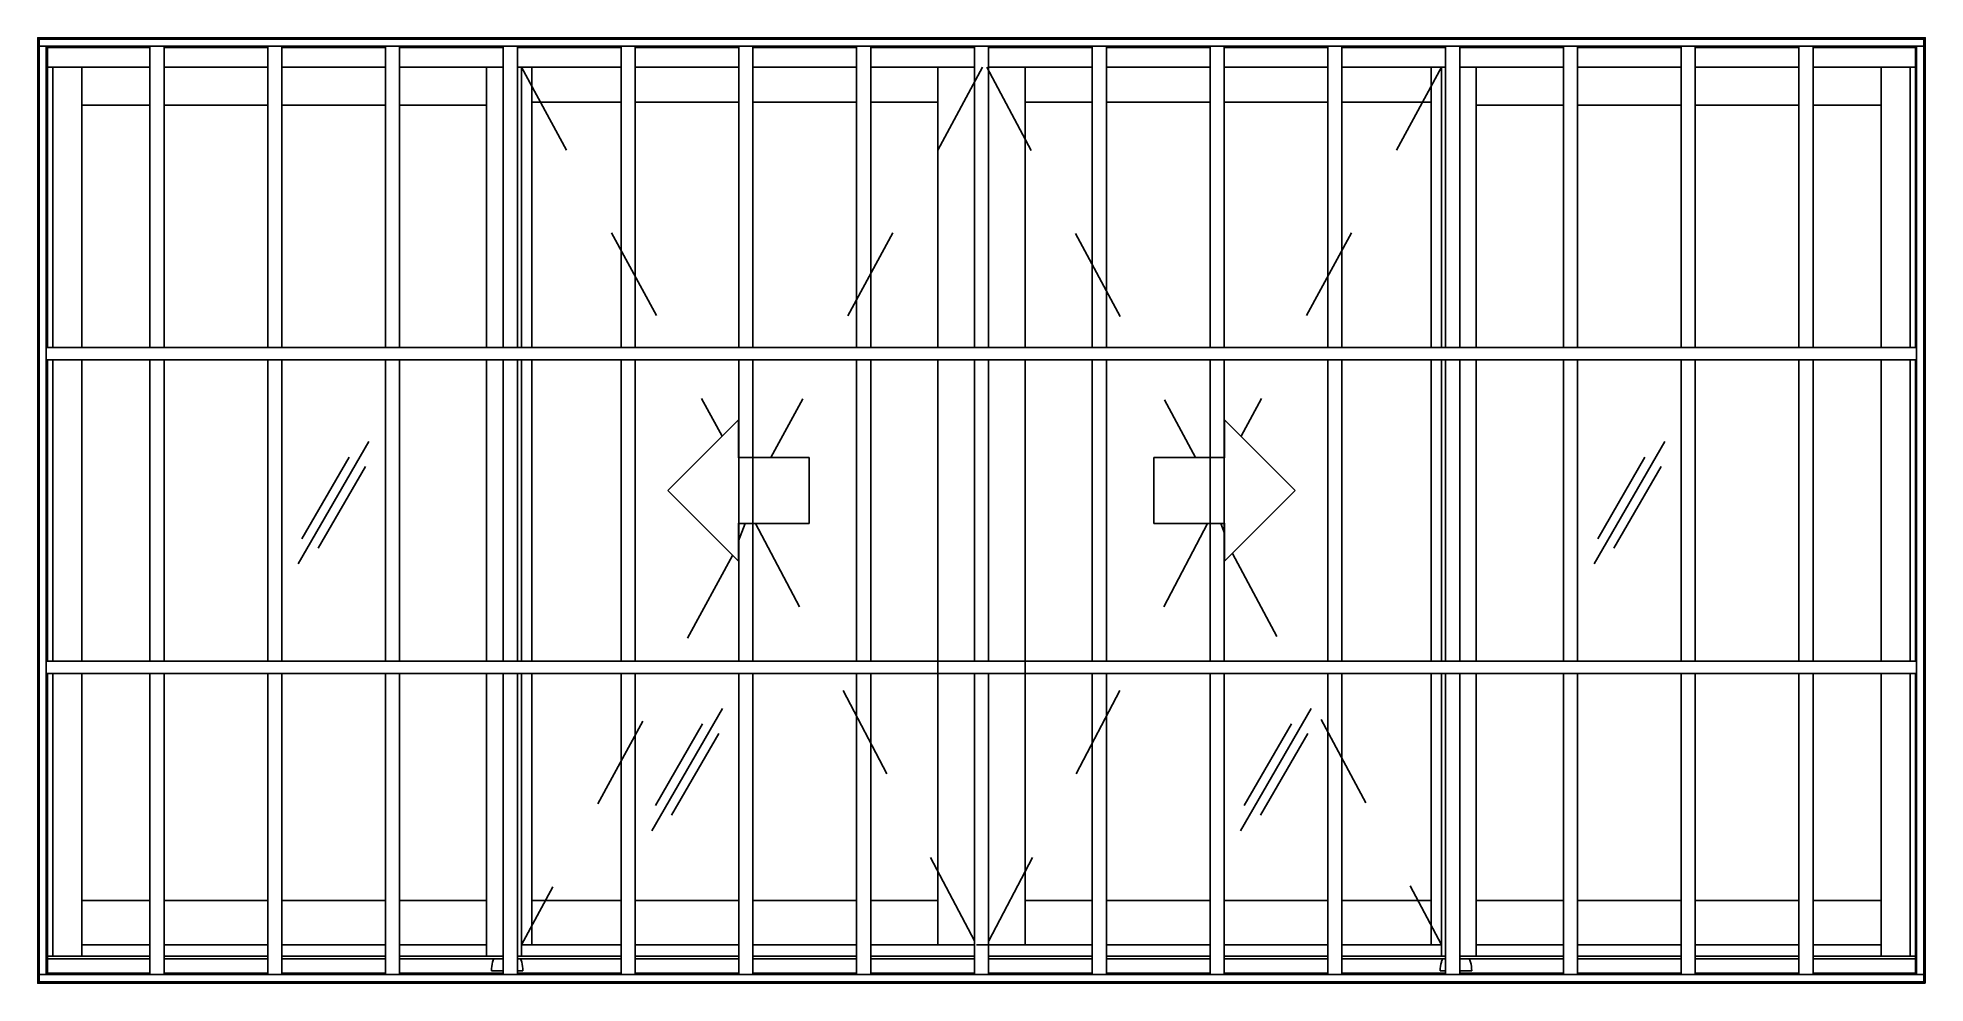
# Model space of a CAD drawing. Header units: millimetres. Extents: x 216.94 to 218.94, y 1050.05 to 1051.06.
import ezdxf

# ---------------------------------------------------------------- set-up
doc = ezdxf.new("R2010")
doc.units = ezdxf.units.MM
doc.header["$LTSCALE"] = 0.5
doc.linetypes.add('HIDDEN2', pattern=[0.1875, 0.125, -0.0625])
doc.layers.add('Gravia_Janelas', color=1, linetype='Continuous')
doc.layers.add('Gravia_Janelas_hidden2', color=1, linetype='HIDDEN2')

msp = doc.modelspace()

# ---------------------------------------------------------------- linework, layer by layer
at = {"layer": 'Gravia_Janelas'}
for p, q in [((218.9371, 1051.0574), (216.9356, 1051.0574)), ((216.9356, 1051.0574), (216.9356, 1050.0635)), ((216.9371, 1051.0573), (216.9371, 1051.0574)), ((216.9371, 1051.0573), (216.9371, 1051.0566)), ((216.9371, 1051.0563), (216.9371, 1051.0566)), ((216.9371, 1051.0563), (216.9371, 1051.0559)), ((216.9371, 1051.0555), (216.9371, 1051.0559)), ((218.9371, 1051.0559), (216.9371, 1051.0559)), ((216.9371, 1051.0555), (216.9371, 1051.0488)), ((218.9371, 1051.0574), (218.9371, 1051.0573)), ((218.9371, 1051.0566), (218.9371, 1051.0573)), ((218.9371, 1051.0566), (218.9371, 1051.0563)), ((218.9371, 1051.0559), (218.9371, 1051.0563)), ((218.9371, 1051.0559), (218.9371, 1051.0555)), ((218.9371, 1051.0488), (218.9371, 1051.0555)), ((216.9356, 1051.0483), (216.9357, 1051.0483)), ((216.9364, 1051.0483), (216.9357, 1051.0483)), ((216.9364, 1051.0483), (216.9367, 1051.0483)), ((216.9371, 1051.0483), (216.9367, 1051.0483)), ((216.9371, 1051.0483), (216.9371, 1051.0488)), ((216.9371, 1051.0483), (216.9371, 1050.0635)), ((216.9371, 1051.0483), (216.9375, 1051.0483)), ((216.9442, 1051.0483), (216.9375, 1051.0483)), ((216.9442, 1051.0483), (216.9447, 1051.0483)), ((218.9295, 1051.0483), (216.9447, 1051.0483)), ((216.9447, 1051.0483), (216.9447, 1050.0635)), ((216.9447, 1051.0475), (216.9447, 1051.0479)), ((216.9461, 1051.0483), (216.9461, 1051.0473)), ((216.9461, 1051.0469), (216.9461, 1051.0473)), ((217.0546, 1051.0469), (216.9461, 1051.0469)), ((216.9461, 1051.0469), (216.9461, 1050.7289)), ((217.0546, 1051.0483), (217.0546, 1050.7289)), ((217.0696, 1051.0483), (217.0696, 1050.7289)), ((217.1796, 1051.0469), (217.0696, 1051.0469)), ((217.1796, 1051.0483), (217.1796, 1050.7289)), ((217.1946, 1051.0483), (217.1946, 1050.7289)), ((217.3046, 1051.0469), (217.1946, 1051.0469)), ((217.3046, 1051.0483), (217.3046, 1050.7289)), ((217.3196, 1051.0483), (217.3196, 1050.7289)), ((217.4296, 1051.0469), (217.3196, 1051.0469)), ((217.4296, 1051.0483), (217.4296, 1050.7289)), ((217.4446, 1051.0483), (217.4446, 1050.7289)), ((217.5546, 1051.0469), (217.4446, 1051.0469)), ((217.5546, 1051.0483), (217.5546, 1050.7289)), ((217.5696, 1051.0483), (217.5696, 1050.7289)), ((217.6796, 1051.0469), (217.5696, 1051.0469)), ((217.6796, 1051.0483), (217.6796, 1050.7289)), ((217.6946, 1051.0483), (217.6946, 1050.7289)), ((217.8046, 1051.0469), (217.6946, 1051.0469)), ((217.8046, 1051.0483), (217.8046, 1050.7289)), ((217.8196, 1051.0483), (217.8196, 1050.7289)), ((217.9296, 1051.0469), (217.8196, 1051.0469)), ((217.9296, 1051.0483), (217.9296, 1050.7289)), ((217.9446, 1051.0483), (217.9446, 1050.7289)), ((218.0546, 1051.0469), (217.9446, 1051.0469)), ((218.0546, 1051.0483), (218.0546, 1050.7289)), ((218.0696, 1051.0483), (218.0696, 1050.7289)), ((218.1796, 1051.0469), (218.0696, 1051.0469)), ((218.1796, 1051.0483), (218.1796, 1050.7289)), ((218.1946, 1051.0483), (218.1946, 1050.7289)), ((218.3046, 1051.0469), (218.1946, 1051.0469)), ((218.3046, 1051.0483), (218.3046, 1050.7289)), ((218.3196, 1051.0483), (218.3196, 1050.7289)), ((218.4296, 1051.0469), (218.3196, 1051.0469)), ((218.4296, 1051.0483), (218.4296, 1050.7289)), ((218.4446, 1051.0483), (218.4446, 1050.7289)), ((218.5546, 1051.0469), (218.4446, 1051.0469)), ((218.5546, 1051.0483), (218.5546, 1050.7289)), ((218.5696, 1051.0483), (218.5696, 1050.7289)), ((218.6796, 1051.0469), (218.5696, 1051.0469)), ((218.6796, 1051.0483), (218.6796, 1050.7289)), ((218.6946, 1051.0483), (218.6946, 1050.7289)), ((218.8046, 1051.0469), (218.6946, 1051.0469)), ((218.8046, 1051.0483), (218.8046, 1050.7289)), ((218.8196, 1051.0483), (218.8196, 1050.7289)), ((218.9281, 1051.0469), (218.8196, 1051.0469)), ((218.9281, 1051.0473), (218.9281, 1051.0483)), ((218.9281, 1051.0473), (218.9281, 1051.0469)), ((218.9281, 1051.0469), (218.9281, 1050.7289)), ((218.9295, 1051.0483), (218.9295, 1050.0635)), ((218.93, 1051.0483), (218.9295, 1051.0483)), ((218.9295, 1051.0479), (218.9295, 1051.0475)), ((218.93, 1051.0483), (218.9367, 1051.0483)), ((218.9371, 1051.0483), (218.9367, 1051.0483)), ((218.9371, 1051.0488), (218.9371, 1051.0483)), ((218.9371, 1051.0483), (218.9371, 1050.0635)), ((218.9371, 1051.0483), (218.9375, 1051.0483)), ((218.9378, 1051.0483), (218.9375, 1051.0483)), ((218.9378, 1051.0483), (218.9385, 1051.0483)), ((218.9386, 1051.0483), (218.9385, 1051.0483)), ((218.9386, 1051.0483), (218.9386, 1050.0544)), ((216.9447, 1051.0261), (217.0546, 1051.0261)), ((216.9517, 1050.7289), (216.9517, 1051.0261)), ((216.9825, 1050.997), (216.9825, 1051.0261)), ((217.0696, 1051.0261), (217.1796, 1051.0261)), ((217.1946, 1051.0261), (217.3046, 1051.0261)), ((217.3196, 1051.0261), (217.4296, 1051.0261)), ((217.412, 1050.997), (217.412, 1051.0261)), ((217.4446, 1051.0261), (217.5546, 1051.0261)), ((217.4488, 1050.7289), (217.4488, 1051.0261)), ((217.4598, 1051), (217.4598, 1051.0261)), ((217.5696, 1051.0261), (217.6796, 1051.0261)), ((217.6946, 1051.0261), (217.8046, 1051.0261)), ((217.8196, 1051.0261), (217.9296, 1051.0261)), ((217.8909, 1051), (217.8909, 1051.0261)), ((217.9446, 1051.0261), (218.0546, 1051.0261)), ((217.9833, 1051.0261), (217.9833, 1051)), ((218.0696, 1051.0261), (218.1796, 1051.0261)), ((218.1946, 1051.0261), (218.3046, 1051.0261)), ((218.3196, 1051.0261), (218.4296, 1051.0261)), ((218.4144, 1051.0261), (218.4144, 1051)), ((218.4254, 1050.7289), (218.4254, 1051.0261)), ((218.4446, 1051.0261), (218.5546, 1051.0261)), ((218.4622, 1050.997), (218.4622, 1051.0261)), ((218.5696, 1051.0261), (218.6796, 1051.0261)), ((218.6946, 1051.0261), (218.8046, 1051.0261)), ((218.8196, 1051.0261), (218.9295, 1051.0261)), ((218.8917, 1051.0261), (218.8917, 1050.997)), ((218.9225, 1051.0261), (218.9225, 1050.7289)), ((216.9825, 1050.9964), (216.9825, 1050.997)), ((216.9825, 1050.9964), (216.9825, 1050.9863)), ((217.412, 1050.997), (217.412, 1050.9964)), ((217.412, 1050.9863), (217.412, 1050.9964)), ((217.4598, 1050.9994), (217.4598, 1051)), ((217.4598, 1050.9994), (217.4598, 1050.9893)), ((217.8909, 1051), (217.8909, 1050.9994)), ((217.8909, 1050.9893), (217.8909, 1050.9994)), ((217.9833, 1050.9994), (217.9833, 1051)), ((217.9833, 1050.9994), (217.9833, 1050.9893)), ((218.4144, 1051), (218.4144, 1050.9994)), ((218.4144, 1050.9893), (218.4144, 1050.9994)), ((218.4622, 1050.9964), (218.4622, 1050.997)), ((218.4622, 1050.9964), (218.4622, 1050.9863)), ((218.8917, 1050.997), (218.8917, 1050.9964)), ((218.8917, 1050.9863), (218.8917, 1050.9964)), ((216.9825, 1050.986), (216.9825, 1050.9863)), ((216.9825, 1050.7289), (216.9825, 1050.986)), ((217.0546, 1050.986), (216.9825, 1050.986)), ((217.1796, 1050.986), (217.0696, 1050.986)), ((217.3046, 1050.986), (217.1946, 1050.986)), ((217.412, 1050.986), (217.3196, 1050.986)), ((217.412, 1050.9863), (217.412, 1050.986)), ((217.412, 1050.7289), (217.412, 1050.986)), ((217.4598, 1050.989), (217.4598, 1050.9893)), ((217.4598, 1050.7289), (217.4598, 1050.989)), ((217.5546, 1050.989), (217.4598, 1050.989)), ((217.6796, 1050.989), (217.5696, 1050.989)), ((217.8046, 1050.989), (217.6946, 1050.989)), ((217.8909, 1050.989), (217.8196, 1050.989)), ((217.8909, 1050.9893), (217.8909, 1050.989)), ((217.8909, 1050.7289), (217.8909, 1050.989)), ((217.9833, 1050.989), (217.9833, 1050.9893)), ((218.0546, 1050.989), (217.9833, 1050.989)), ((217.9833, 1050.989), (217.9833, 1050.7289)), ((218.1796, 1050.989), (218.0696, 1050.989)), ((218.3046, 1050.989), (218.1946, 1050.989)), ((218.4144, 1050.989), (218.3196, 1050.989)), ((218.4144, 1050.9893), (218.4144, 1050.989)), ((218.4144, 1050.989), (218.4144, 1050.7289)), ((218.4622, 1050.986), (218.4622, 1050.9863)), ((218.5546, 1050.986), (218.4622, 1050.986)), ((218.4622, 1050.7289), (218.4622, 1050.986)), ((218.6796, 1050.986), (218.5696, 1050.986)), ((218.8046, 1050.986), (218.6946, 1050.986)), ((218.8917, 1050.986), (218.8196, 1050.986)), ((218.8917, 1050.9863), (218.8917, 1050.986)), ((218.8917, 1050.986), (218.8917, 1050.7289)), ((218.9295, 1050.7289), (216.9447, 1050.7289)), ((216.9447, 1050.7157), (218.9295, 1050.7157)), ((216.9461, 1050.7157), (216.9461, 1050.3961)), ((216.9517, 1050.3961), (216.9517, 1050.7157)), ((216.9825, 1050.3961), (216.9825, 1050.7157)), ((217.0546, 1050.7157), (217.0546, 1050.3961)), ((217.0696, 1050.7157), (217.0696, 1050.3961)), ((217.1796, 1050.7157), (217.1796, 1050.3961)), ((217.1946, 1050.7157), (217.1946, 1050.3961)), ((217.3046, 1050.7157), (217.3046, 1050.3961)), ((217.3196, 1050.7157), (217.3196, 1050.3961)), ((217.412, 1050.3961), (217.412, 1050.7157)), ((217.4296, 1050.7157), (217.4296, 1050.3961)), ((217.4446, 1050.7157), (217.4446, 1050.3961)), ((217.4488, 1050.3961), (217.4488, 1050.7157)), ((217.4598, 1050.3961), (217.4598, 1050.7157)), ((217.5546, 1050.7157), (217.5546, 1050.3961)), ((217.5696, 1050.7157), (217.5696, 1050.3961)), ((217.6796, 1050.7157), (217.6796, 1050.3961)), ((217.6946, 1050.7157), (217.6946, 1050.3961)), ((217.8046, 1050.7157), (217.8046, 1050.3961)), ((217.8196, 1050.7157), (217.8196, 1050.3961)), ((217.8909, 1050.1423), (217.8909, 1050.7157)), ((217.9296, 1050.7157), (217.9296, 1050.3961)), ((217.9446, 1050.7157), (217.9446, 1050.3961)), ((217.9833, 1050.7157), (217.9833, 1050.1423)), ((218.0546, 1050.7157), (218.0546, 1050.3961)), ((218.0696, 1050.7157), (218.0696, 1050.3961)), ((218.1796, 1050.7157), (218.1796, 1050.3961)), ((218.1946, 1050.7157), (218.1946, 1050.3961)), ((218.3046, 1050.7157), (218.3046, 1050.3961)), ((218.3196, 1050.7157), (218.3196, 1050.3961)), ((218.4144, 1050.7157), (218.4144, 1050.3961)), ((218.4254, 1050.3961), (218.4254, 1050.7157)), ((218.4296, 1050.7157), (218.4296, 1050.3961)), ((218.4446, 1050.7157), (218.4446, 1050.3961)), ((218.4622, 1050.3961), (218.4622, 1050.7157)), ((218.5546, 1050.7157), (218.5546, 1050.3961)), ((218.5696, 1050.7157), (218.5696, 1050.3961)), ((218.6796, 1050.7157), (218.6796, 1050.3961)), ((218.6946, 1050.7157), (218.6946, 1050.3961)), ((218.8046, 1050.7157), (218.8046, 1050.3961)), ((218.8196, 1050.7157), (218.8196, 1050.3961)), ((218.8917, 1050.7157), (218.8917, 1050.3961)), ((218.9225, 1050.7157), (218.9225, 1050.3961)), ((218.9281, 1050.7157), (218.9281, 1050.3961)), ((217.2121, 1050.4992), (217.2871, 1050.6291)), ((218.5871, 1050.4992), (218.6621, 1050.6291)), ((217.216, 1050.5258), (217.266, 1050.6124)), ((217.2333, 1050.5158), (217.2833, 1050.6024)), ((218.591, 1050.5258), (218.641, 1050.6124)), ((218.6083, 1050.5158), (218.6583, 1050.6024)), ((217.6863, 1050.5421), (217.6791, 1050.5238)), ((218.1911, 1050.5421), (218.1951, 1050.5317)), ((218.9295, 1050.3961), (216.9447, 1050.3961)), ((216.9447, 1050.3829), (218.9295, 1050.3829)), ((216.9461, 1050.3829), (216.9461, 1050.0649)), ((216.9517, 1050.0832), (216.9517, 1050.3829)), ((216.9825, 1050.1423), (216.9825, 1050.3829)), ((217.0546, 1050.3829), (217.0546, 1050.0635)), ((217.0696, 1050.3829), (217.0696, 1050.0635)), ((217.1796, 1050.3829), (217.1796, 1050.0635)), ((217.1946, 1050.3829), (217.1946, 1050.0635)), ((217.3046, 1050.3829), (217.3046, 1050.0635)), ((217.3196, 1050.3829), (217.3196, 1050.0635)), ((217.412, 1050.1423), (217.412, 1050.3829)), ((217.4296, 1050.3829), (217.4296, 1050.0635)), ((217.4446, 1050.3829), (217.4446, 1050.0635)), ((217.4488, 1050.0832), (217.4488, 1050.3829)), ((217.4598, 1050.1423), (217.4598, 1050.3829)), ((217.5546, 1050.3829), (217.5546, 1050.0635)), ((217.5696, 1050.3829), (217.5696, 1050.0635)), ((217.6796, 1050.3829), (217.6796, 1050.0635)), ((217.6946, 1050.3829), (217.6946, 1050.0635)), ((217.8046, 1050.3829), (217.8046, 1050.0635)), ((217.8196, 1050.3829), (217.8196, 1050.0635)), ((217.9296, 1050.3829), (217.9296, 1050.0635)), ((217.9446, 1050.3829), (217.9446, 1050.0635)), ((218.0546, 1050.3829), (218.0546, 1050.0635)), ((218.0696, 1050.3829), (218.0696, 1050.0635)), ((218.1796, 1050.3829), (218.1796, 1050.0635)), ((218.1946, 1050.3829), (218.1946, 1050.0635)), ((218.3046, 1050.3829), (218.3046, 1050.0635)), ((218.3196, 1050.3829), (218.3196, 1050.0635)), ((218.4144, 1050.3829), (218.4144, 1050.1423)), ((218.4254, 1050.0832), (218.4254, 1050.3829)), ((218.4296, 1050.3829), (218.4296, 1050.0635)), ((218.4446, 1050.3829), (218.4446, 1050.0635)), ((218.4622, 1050.1423), (218.4622, 1050.3829)), ((218.5546, 1050.3829), (218.5546, 1050.0635)), ((218.5696, 1050.3829), (218.5696, 1050.0635)), ((218.6796, 1050.3829), (218.6796, 1050.0635)), ((218.6946, 1050.3829), (218.6946, 1050.0635)), ((218.8046, 1050.3829), (218.8046, 1050.0635)), ((218.8196, 1050.3829), (218.8196, 1050.0635)), ((218.8917, 1050.3829), (218.8917, 1050.1423)), ((218.9225, 1050.3829), (218.9225, 1050.0832)), ((218.9281, 1050.3829), (218.9281, 1050.0649)), ((217.5871, 1050.2161), (217.6621, 1050.346)), ((218.2121, 1050.2161), (218.2871, 1050.346)), ((217.591, 1050.2428), (217.641, 1050.3294)), ((217.6083, 1050.2328), (217.6583, 1050.3194)), ((218.216, 1050.2428), (218.266, 1050.3294)), ((218.2333, 1050.2328), (218.2833, 1050.3194)), ((216.9825, 1050.142), (216.9825, 1050.1423)), ((216.9825, 1050.1423), (217.0546, 1050.1423)), ((216.9825, 1050.142), (216.9825, 1050.132)), ((217.0696, 1050.1423), (217.1796, 1050.1423)), ((217.1946, 1050.1423), (217.3046, 1050.1423)), ((217.3196, 1050.1423), (217.412, 1050.1423)), ((217.412, 1050.1423), (217.412, 1050.142)), ((217.412, 1050.132), (217.412, 1050.142)), ((217.4598, 1050.142), (217.4598, 1050.1423)), ((217.4598, 1050.1423), (217.5546, 1050.1423)), ((217.4598, 1050.142), (217.4598, 1050.132)), ((217.5696, 1050.1423), (217.6796, 1050.1423)), ((217.6946, 1050.1423), (217.8046, 1050.1423)), ((217.8196, 1050.1423), (217.8909, 1050.1423)), ((217.8909, 1050.1423), (217.8909, 1050.142)), ((217.8909, 1050.132), (217.8909, 1050.142)), ((217.9833, 1050.142), (217.9833, 1050.1423)), ((217.9833, 1050.1423), (218.0546, 1050.1423)), ((217.9833, 1050.142), (217.9833, 1050.132)), ((218.0696, 1050.1423), (218.1796, 1050.1423)), ((218.1946, 1050.1423), (218.3046, 1050.1423)), ((218.3196, 1050.1423), (218.4144, 1050.1423)), ((218.4144, 1050.1423), (218.4144, 1050.142)), ((218.4144, 1050.132), (218.4144, 1050.142)), ((218.4622, 1050.142), (218.4622, 1050.1423)), ((218.4622, 1050.1423), (218.5546, 1050.1423)), ((218.4622, 1050.142), (218.4622, 1050.132)), ((218.5696, 1050.1423), (218.6796, 1050.1423)), ((218.6946, 1050.1423), (218.8046, 1050.1423)), ((218.8196, 1050.1423), (218.8917, 1050.1423)), ((218.8917, 1050.1423), (218.8917, 1050.142)), ((218.8917, 1050.132), (218.8917, 1050.142)), ((216.9825, 1050.1313), (216.9825, 1050.132)), ((216.9825, 1050.0832), (216.9825, 1050.1313)), ((217.412, 1050.132), (217.412, 1050.1313)), ((217.412, 1050.0832), (217.412, 1050.1313)), ((217.4598, 1050.1313), (217.4598, 1050.132)), ((217.4598, 1050.0952), (217.4598, 1050.1313)), ((217.8909, 1050.132), (217.8909, 1050.1313)), ((217.8909, 1050.0952), (217.8909, 1050.1313)), ((217.9833, 1050.1313), (217.9833, 1050.132)), ((217.9833, 1050.1313), (217.9833, 1050.0952)), ((218.4144, 1050.132), (218.4144, 1050.1313)), ((218.4144, 1050.1313), (218.4144, 1050.0952)), ((218.4622, 1050.1313), (218.4622, 1050.132)), ((218.4622, 1050.0832), (218.4622, 1050.1313)), ((218.8917, 1050.132), (218.8917, 1050.1313)), ((218.8917, 1050.1313), (218.8917, 1050.0832)), ((216.9825, 1050.0952), (217.0546, 1050.0952)), ((217.0696, 1050.0952), (217.1796, 1050.0952)), ((217.1946, 1050.0952), (217.3046, 1050.0952)), ((217.3196, 1050.0952), (217.412, 1050.0952)), ((217.4488, 1050.0952), (217.4595, 1050.0952)), ((217.4598, 1050.0952), (217.4595, 1050.0952)), ((217.4598, 1050.0952), (217.5546, 1050.0952)), ((217.5696, 1050.0952), (217.6796, 1050.0952)), ((217.6946, 1050.0952), (217.8046, 1050.0952)), ((217.8196, 1050.0952), (217.8909, 1050.0952)), ((217.8912, 1050.0952), (217.8909, 1050.0952)), ((217.8912, 1050.0952), (217.9288, 1050.0952)), ((217.9288, 1050.0952), (217.9295, 1050.0952)), ((217.9296, 1050.0952), (217.9295, 1050.0952)), ((217.9317, 1050.0952), (217.9372, 1050.0952)), ((217.9383, 1050.0952), (217.9372, 1050.0952)), ((217.9383, 1050.0952), (217.9422, 1050.0952)), ((217.9422, 1050.0952), (217.9426, 1050.0952)), ((217.9441, 1050.0952), (217.9426, 1050.0952)), ((217.9446, 1050.0952), (217.983, 1050.0952)), ((217.9833, 1050.0952), (217.983, 1050.0952)), ((217.9833, 1050.0952), (218.0546, 1050.0952)), ((218.0696, 1050.0952), (218.1796, 1050.0952)), ((218.1946, 1050.0952), (218.3046, 1050.0952)), ((218.3196, 1050.0952), (218.4144, 1050.0952)), ((218.4147, 1050.0952), (218.4144, 1050.0952)), ((218.4147, 1050.0952), (218.4254, 1050.0952)), ((218.4622, 1050.0952), (218.5546, 1050.0952)), ((218.5696, 1050.0952), (218.6796, 1050.0952)), ((218.6946, 1050.0952), (218.8046, 1050.0952)), ((218.8196, 1050.0952), (218.8917, 1050.0952)), ((216.9447, 1050.0832), (217.0546, 1050.0832)), ((216.9447, 1050.0803), (217.0546, 1050.0803)), ((217.0696, 1050.0832), (217.1796, 1050.0832)), ((217.0696, 1050.0803), (217.1796, 1050.0803)), ((217.1946, 1050.0832), (217.3046, 1050.0832)), ((217.1946, 1050.0803), (217.3046, 1050.0803)), ((217.3196, 1050.0832), (217.4296, 1050.0832)), ((217.3196, 1050.0803), (217.4296, 1050.0803)), ((217.4446, 1050.0832), (217.5546, 1050.0832)), ((217.4446, 1050.0803), (217.5546, 1050.0803)), ((217.5696, 1050.0832), (217.6796, 1050.0832)), ((217.5696, 1050.0803), (217.6796, 1050.0803)), ((217.6946, 1050.0832), (217.8046, 1050.0832)), ((217.6946, 1050.0803), (217.8046, 1050.0803)), ((217.8196, 1050.0832), (217.9296, 1050.0832)), ((217.8196, 1050.0803), (217.9296, 1050.0803)), ((217.9446, 1050.0832), (218.0546, 1050.0832)), ((217.9446, 1050.0803), (218.0546, 1050.0803)), ((218.0696, 1050.0832), (218.1796, 1050.0832)), ((218.0696, 1050.0803), (218.1796, 1050.0803)), ((218.1946, 1050.0832), (218.3046, 1050.0832)), ((218.1946, 1050.0803), (218.3046, 1050.0803)), ((218.3196, 1050.0832), (218.4296, 1050.0832)), ((218.3196, 1050.0803), (218.4296, 1050.0803)), ((218.4446, 1050.0832), (218.5546, 1050.0832)), ((218.4446, 1050.0803), (218.5546, 1050.0803)), ((218.5696, 1050.0832), (218.6796, 1050.0832)), ((218.5696, 1050.0803), (218.6796, 1050.0803)), ((218.6946, 1050.0832), (218.8046, 1050.0832)), ((218.6946, 1050.0803), (218.8046, 1050.0803)), ((218.8196, 1050.0832), (218.9295, 1050.0832)), ((218.8196, 1050.0803), (218.9295, 1050.0803)), ((216.9357, 1050.0635), (216.9356, 1050.0635)), ((216.9357, 1050.0635), (216.9364, 1050.0635)), ((216.9367, 1050.0635), (216.9364, 1050.0635)), ((216.9367, 1050.0635), (216.9371, 1050.0635)), ((216.9371, 1050.063), (216.9371, 1050.0635)), ((216.9375, 1050.0635), (216.9371, 1050.0635)), ((216.9371, 1050.063), (216.9371, 1050.0563)), ((216.9371, 1050.0559), (216.9371, 1050.0563)), ((216.9371, 1050.0559), (218.9371, 1050.0559)), ((216.9371, 1050.0559), (216.9371, 1050.0555)), ((216.9371, 1050.0552), (216.9371, 1050.0555)), ((216.9371, 1050.0552), (216.9371, 1050.0545)), ((216.9375, 1050.0551), (216.9371, 1050.0551)), ((216.9371, 1050.0544), (216.9371, 1050.0545)), ((216.9371, 1050.0544), (218.9386, 1050.0544)), ((216.9375, 1050.0635), (216.9442, 1050.0635)), ((216.9447, 1050.0635), (216.9442, 1050.0635)), ((216.9447, 1050.0635), (218.9295, 1050.0635)), ((216.9461, 1050.0649), (217.0546, 1050.0649)), ((216.9461, 1050.0645), (216.9461, 1050.0649)), ((216.9461, 1050.0645), (216.9461, 1050.0635)), ((217.0696, 1050.0649), (217.1796, 1050.0649)), ((217.1946, 1050.0649), (217.3046, 1050.0649)), ((217.3196, 1050.0649), (217.4296, 1050.0649)), ((217.4183, 1050.0677), (217.417, 1050.0677)), ((217.4183, 1050.0677), (217.4195, 1050.0677)), ((217.4296, 1050.0677), (217.4195, 1050.0677)), ((217.4479, 1050.0677), (217.4446, 1050.0677)), ((217.4446, 1050.0649), (217.5546, 1050.0649)), ((217.4479, 1050.0677), (217.4491, 1050.0677)), ((217.4505, 1050.0677), (217.4491, 1050.0677)), ((217.5696, 1050.0649), (217.6796, 1050.0649)), ((217.6946, 1050.0649), (217.8046, 1050.0649)), ((217.8196, 1050.0649), (217.9296, 1050.0649)), ((217.9446, 1050.0649), (218.0546, 1050.0649)), ((218.0696, 1050.0649), (218.1796, 1050.0649)), ((218.1946, 1050.0649), (218.3046, 1050.0649)), ((218.3196, 1050.0649), (218.4296, 1050.0649)), ((218.4251, 1050.0677), (218.4238, 1050.0677)), ((218.4251, 1050.0677), (218.4263, 1050.0677)), ((218.4296, 1050.0677), (218.4263, 1050.0677)), ((218.4547, 1050.0677), (218.4446, 1050.0677)), ((218.4446, 1050.0649), (218.5546, 1050.0649)), ((218.4547, 1050.0677), (218.4559, 1050.0677)), ((218.4573, 1050.0677), (218.4559, 1050.0677)), ((218.5696, 1050.0649), (218.6796, 1050.0649)), ((218.6946, 1050.0649), (218.8046, 1050.0649)), ((218.8196, 1050.0649), (218.9281, 1050.0649)), ((218.9281, 1050.0649), (218.9281, 1050.0645)), ((218.9281, 1050.0635), (218.9281, 1050.0645)), ((218.9295, 1050.0635), (218.93, 1050.0635)), ((218.9367, 1050.0635), (218.93, 1050.0635)), ((218.9367, 1050.0635), (218.9371, 1050.0635)), ((218.9371, 1050.0545), (218.9371, 1050.0635)), ((218.9375, 1050.0635), (218.9371, 1050.0635)), ((218.9371, 1050.0545), (218.9371, 1050.0544)), ((218.9375, 1050.0635), (218.9378, 1050.0635)), ((218.9385, 1050.0635), (218.9378, 1050.0635)), ((218.9385, 1050.0635), (218.9386, 1050.0635))]:
    msp.add_line(p, q, dxfattribs=at)
at = {"layer": 'Gravia_Janelas', "color": 2}
msp.add_lwpolyline([(218.9386, 1050.0544), (216.9356, 1050.0544), (216.9356, 1051.0574), (218.9386, 1051.0574)], close=True, dxfattribs=at)
at = {"layer": 'Gravia_Janelas'}
for points in [[(217.6041, 1050.5771), (217.6791, 1050.6521), (217.6791, 1050.6121), (217.7541, 1050.6121), (217.7541, 1050.5421), (217.6791, 1050.5421), (217.6791, 1050.5021), (217.6041, 1050.5771)], [(218.2701, 1050.5771), (218.1951, 1050.6521), (218.1951, 1050.6121), (218.1201, 1050.6121), (218.1201, 1050.5421), (218.1951, 1050.5421), (218.1951, 1050.5021), (218.2701, 1050.5771)]]:
    msp.add_lwpolyline(points, close=True, dxfattribs=at)
for points in [[(217.419, 1050.0789), (217.419, 1050.0789), (217.419, 1050.0789), (217.419, 1050.0789), (217.419, 1050.0789), (217.419, 1050.0789), (217.419, 1050.0789), (217.419, 1050.079), (217.419, 1050.079), (217.419, 1050.079), (217.419, 1050.079), (217.419, 1050.079), (217.419, 1050.079), (217.419, 1050.079), (217.419, 1050.079), (217.419, 1050.079), (217.419, 1050.079), (217.419, 1050.0791), (217.419, 1050.0791), (217.419, 1050.0791), (217.419, 1050.0791), (217.419, 1050.0791), (217.4191, 1050.0791), (217.4191, 1050.0791), (217.4191, 1050.0791)], [(217.4191, 1050.0791), (217.4191, 1050.0792), (217.4191, 1050.0793), (217.4191, 1050.0793), (217.4192, 1050.0794), (217.4192, 1050.0794), (217.4192, 1050.0795), (217.4193, 1050.0796), (217.4193, 1050.0796), (217.4194, 1050.0797), (217.4194, 1050.0797), (217.4194, 1050.0798), (217.4195, 1050.0798), (217.4195, 1050.0799), (217.4196, 1050.0799), (217.4196, 1050.08), (217.4196, 1050.08), (217.4197, 1050.08), (217.4197, 1050.0801), (217.4198, 1050.0801), (217.4198, 1050.0802), (217.4198, 1050.0802), (217.4199, 1050.0802), (217.4199, 1050.0803), (217.42, 1050.0803)], [(217.4475, 1050.0803), (217.4475, 1050.0803), (217.4475, 1050.0802), (217.4476, 1050.0802), (217.4476, 1050.0802), (217.4477, 1050.0801), (217.4477, 1050.0801), (217.4478, 1050.08), (217.4478, 1050.08), (217.4478, 1050.08), (217.4479, 1050.0799), (217.4479, 1050.0799), (217.448, 1050.0798), (217.448, 1050.0798), (217.448, 1050.0797), (217.4481, 1050.0797), (217.4481, 1050.0796), (217.4481, 1050.0796), (217.4482, 1050.0795), (217.4482, 1050.0794), (217.4482, 1050.0794), (217.4483, 1050.0793), (217.4483, 1050.0793), (217.4483, 1050.0792), (217.4484, 1050.0791)], [(217.4484, 1050.0791), (217.4484, 1050.0791), (217.4484, 1050.0791), (217.4484, 1050.0791), (217.4484, 1050.0791), (217.4484, 1050.0791), (217.4484, 1050.0791), (217.4484, 1050.0791), (217.4484, 1050.079), (217.4484, 1050.079), (217.4484, 1050.079), (217.4484, 1050.079), (217.4484, 1050.079), (217.4484, 1050.079), (217.4484, 1050.079), (217.4484, 1050.079), (217.4484, 1050.079), (217.4484, 1050.079), (217.4484, 1050.0789), (217.4484, 1050.0789), (217.4484, 1050.0789), (217.4484, 1050.0789), (217.4485, 1050.0789), (217.4485, 1050.0789), (217.4485, 1050.0789)], [(218.4258, 1050.0789), (218.4258, 1050.0789), (218.4258, 1050.0789), (218.4258, 1050.0789), (218.4258, 1050.0789), (218.4258, 1050.0789), (218.4258, 1050.0789), (218.4258, 1050.079), (218.4258, 1050.079), (218.4258, 1050.079), (218.4258, 1050.079), (218.4258, 1050.079), (218.4258, 1050.079), (218.4258, 1050.079), (218.4258, 1050.079), (218.4258, 1050.079), (218.4258, 1050.079), (218.4258, 1050.0791), (218.4258, 1050.0791), (218.4258, 1050.0791), (218.4258, 1050.0791), (218.4258, 1050.0791), (218.4259, 1050.0791), (218.4259, 1050.0791), (218.4259, 1050.0791)], [(218.4259, 1050.0791), (218.4259, 1050.0792), (218.4259, 1050.0793), (218.4259, 1050.0793), (218.426, 1050.0794), (218.426, 1050.0794), (218.426, 1050.0795), (218.4261, 1050.0796), (218.4261, 1050.0796), (218.4262, 1050.0797), (218.4262, 1050.0797), (218.4262, 1050.0798), (218.4263, 1050.0798), (218.4263, 1050.0799), (218.4264, 1050.0799), (218.4264, 1050.08), (218.4264, 1050.08), (218.4265, 1050.08), (218.4265, 1050.0801), (218.4266, 1050.0801), (218.4266, 1050.0802), (218.4266, 1050.0802), (218.4267, 1050.0802), (218.4267, 1050.0803), (218.4268, 1050.0803)], [(218.4543, 1050.0803), (218.4543, 1050.0803), (218.4543, 1050.0802), (218.4544, 1050.0802), (218.4544, 1050.0802), (218.4545, 1050.0801), (218.4545, 1050.0801), (218.4546, 1050.08), (218.4546, 1050.08), (218.4546, 1050.08), (218.4547, 1050.0799), (218.4547, 1050.0799), (218.4548, 1050.0798), (218.4548, 1050.0798), (218.4548, 1050.0797), (218.4549, 1050.0797), (218.4549, 1050.0796), (218.4549, 1050.0796), (218.455, 1050.0795), (218.455, 1050.0794), (218.455, 1050.0794), (218.4551, 1050.0793), (218.4551, 1050.0793), (218.4551, 1050.0792), (218.4552, 1050.0791)], [(218.4552, 1050.0791), (218.4552, 1050.0791), (218.4552, 1050.0791), (218.4552, 1050.0791), (218.4552, 1050.0791), (218.4552, 1050.0791), (218.4552, 1050.0791), (218.4552, 1050.0791), (218.4552, 1050.079), (218.4552, 1050.079), (218.4552, 1050.079), (218.4552, 1050.079), (218.4552, 1050.079), (218.4552, 1050.079), (218.4552, 1050.079), (218.4552, 1050.079), (218.4552, 1050.079), (218.4552, 1050.079), (218.4552, 1050.0789), (218.4552, 1050.0789), (218.4552, 1050.0789), (218.4552, 1050.0789), (218.4553, 1050.0789), (218.4553, 1050.0789), (218.4553, 1050.0789)]]:
    msp.add_lwpolyline(points, dxfattribs=at)
for centre, start, end in [((217.449, 1050.0677), 163.6817, 180), ((217.449, 1050.0677), 159.6191, 163.6817), ((217.4185, 1050.0677), 16.3183, 20.3809), ((217.4185, 1050.0677), 0, 16.3183), ((218.4558, 1050.0677), 163.6817, 180), ((218.4558, 1050.0677), 159.6191, 163.6817), ((218.4253, 1050.0677), 16.3183, 20.3809), ((218.4253, 1050.0677), 0, 16.3183)]:
    msp.add_arc(centre, 0.032, start, end, dxfattribs=at)
at = {"layer": 'Gravia_Janelas_hidden2'}
for p, q in [((217.4488, 1051.0261), (217.6618, 1050.6348)), ((217.9383, 1051.0261), (217.7137, 1050.6121)), ((217.9426, 1051.0261), (218.1642, 1050.6121)), ((218.4254, 1051.0261), (218.2125, 1050.6348)), ((217.6974, 1050.5421), (217.9317, 1050.0952)), ((218.1769, 1050.5421), (217.9426, 1050.0952)), ((217.673, 1050.5082), (217.4488, 1050.0952)), ((218.2033, 1050.5104), (218.4254, 1050.0952))]:
    msp.add_line(p, q, dxfattribs=at)

doc.saveas('drawing.dxf')
